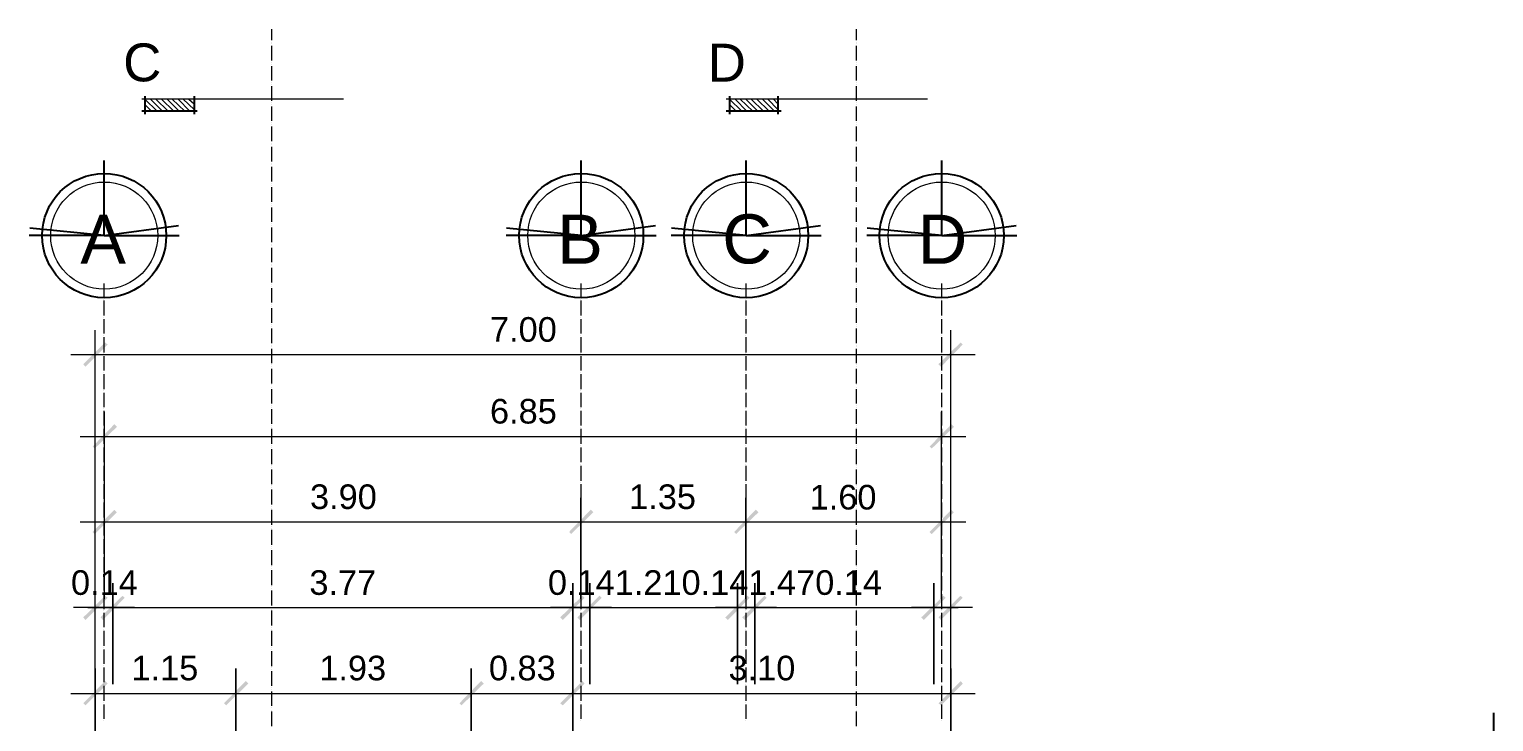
# Model space of a CAD drawing. Header units: millimetres. Extents: x 0 to 51.9, y -1.9 to 29.7.
# Drawn here: x 9.93 to 21.91, y 23.51 to 29.18 of the extents above; entities that cross this region are included whole.
import ezdxf

# ---------------------------------------------------------------- set-up
doc = ezdxf.new("R2010")
doc.units = ezdxf.units.MM
for name, color, linetype in [('PDF_0', 7, 'Continuous'), ('PDF_Acabados', 7, 'Continuous'), ('PDF_Arquitectura', 7, 'Continuous'), ('PDF_Ejes', 7, 'Continuous'), ('PDF_Text', 7, 'Continuous')]:
    doc.layers.add(name, color=color, linetype=linetype)
doc.styles.add('PDF ArialMT', font='arial.ttf')

msp = doc.modelspace()

# ---------------------------------------------------------------- hatches: boundary and pattern name
at = {"layer": 'PDF_0', "transparency": 33554559}
for points in [[(10.571, 26.599), (10.55, 26.616), (10.372, 26.438), (10.389, 26.417)], [(17.37, 26.438), (17.391, 26.417), (17.569, 26.599), (17.552, 26.616)], [(10.647, 25.926), (10.626, 25.947), (10.448, 25.765), (10.465, 25.748)], [(17.298, 25.765), (17.315, 25.748), (17.497, 25.926), (17.476, 25.947)], [(10.647, 25.227), (10.626, 25.248), (10.448, 25.066), (10.465, 25.049)], [(14.525, 25.248), (14.347, 25.066), (14.364, 25.049), (14.546, 25.227)], [(15.875, 25.248), (15.698, 25.066), (15.714, 25.049), (15.897, 25.227)], [(17.298, 25.066), (17.315, 25.049), (17.497, 25.227), (17.476, 25.248)], [(10.372, 24.368), (10.389, 24.346), (10.571, 24.528), (10.55, 24.545)], [(10.533, 24.346), (10.711, 24.528), (10.694, 24.545), (10.512, 24.368)], [(14.457, 24.545), (14.275, 24.368), (14.296, 24.346), (14.474, 24.528)], [(14.436, 24.346), (14.614, 24.528), (14.597, 24.545), (14.415, 24.368)], [(15.808, 24.545), (15.626, 24.368), (15.647, 24.346), (15.825, 24.528)], [(15.786, 24.346), (15.964, 24.528), (15.947, 24.545), (15.765, 24.368)], [(17.412, 24.545), (17.23, 24.368), (17.251, 24.346), (17.429, 24.528)], [(17.569, 24.528), (17.552, 24.545), (17.37, 24.368), (17.391, 24.346)], [(10.571, 23.826), (10.55, 23.847), (10.372, 23.665), (10.389, 23.648)], [(11.54, 23.648), (11.722, 23.826), (11.701, 23.847), (11.523, 23.665)], [(13.467, 23.648), (13.649, 23.826), (13.627, 23.847), (13.45, 23.665)], [(14.296, 23.648), (14.474, 23.826), (14.457, 23.847), (14.275, 23.665)], [(17.37, 23.665), (17.391, 23.648), (17.569, 23.826), (17.552, 23.847)]]:
    msp.add_hatch(color=256, dxfattribs=at).paths.add_polyline_path(points)

# ---------------------------------------------------------------- linework, layer by layer
for p, q in [((10.543, 27.49), (10.543, 28.103)), ((14.447, 27.49), (14.447, 28.103)), ((15.797, 27.49), (15.797, 28.103)), ((17.397, 27.49), (17.397, 28.103)), ((10.543, 27.49), (11.152, 27.571)), ((14.447, 27.49), (15.055, 27.571)), ((15.797, 27.49), (16.405, 27.571)), ((17.397, 27.49), (18.005, 27.571)), ((10.543, 27.49), (9.93, 27.49)), ((10.543, 27.49), (9.933, 27.551)), ((10.543, 27.49), (11.157, 27.49)), ((10.543, 27.49), (10.543, 27.49)), ((14.447, 27.49), (13.833, 27.49)), ((14.447, 27.49), (13.836, 27.551)), ((14.447, 27.49), (15.06, 27.49)), ((15.797, 27.49), (15.183, 27.49)), ((15.797, 27.49), (15.186, 27.551)), ((15.797, 27.49), (16.411, 27.49)), ((17.397, 27.49), (16.784, 27.49)), ((17.397, 27.49), (16.787, 27.551)), ((17.397, 27.49), (18.011, 27.49)), ((21.914, 22.973), (21.914, 23.586))]:
    msp.add_line(p, q)
for centre in [(10.543, 27.49), (14.447, 27.49), (15.797, 27.49), (17.397, 27.49)]:
    msp.add_circle(centre, 0.508)
at = {"layer": 'PDF_Acabados', "color": 8, "lineweight": 5, "true_color": 0x808080}
for points in [[(12.501, 28.605), (10.85, 28.605)], [(17.281, 28.605), (15.634, 28.605)]]:
    msp.add_lwpolyline(points, dxfattribs=at)
at = {"layer": 'PDF_Acabados', "lineweight": 25}
for points in [[(10.876, 28.631), (10.876, 28.483)], [(11.278, 28.631), (11.278, 28.483)], [(15.659, 28.631), (15.659, 28.483)], [(16.057, 28.631), (16.057, 28.483)], [(11.303, 28.508), (10.85, 28.508)], [(16.083, 28.508), (15.634, 28.508)]]:
    msp.add_lwpolyline(points, dxfattribs=at)
at = {"layer": 'PDF_Acabados', "lineweight": 9}
for points in [[(10.876, 28.605), (10.977, 28.508)], [(10.876, 28.563), (10.931, 28.508)], [(10.922, 28.605), (11.02, 28.508)], [(10.965, 28.605), (11.066, 28.508)], [(11.011, 28.605), (11.113, 28.508)], [(11.058, 28.605), (11.155, 28.508)], [(11.1, 28.605), (11.202, 28.508)], [(11.147, 28.605), (11.244, 28.508)], [(11.189, 28.605), (11.278, 28.521)], [(11.236, 28.605), (11.278, 28.567)], [(15.659, 28.605), (15.761, 28.508)], [(15.659, 28.563), (15.714, 28.508)], [(15.706, 28.605), (15.803, 28.508)], [(15.748, 28.605), (15.85, 28.508)], [(15.795, 28.605), (15.892, 28.508)], [(15.837, 28.605), (15.939, 28.508)], [(15.884, 28.605), (15.985, 28.508)], [(15.93, 28.605), (16.028, 28.508)], [(15.973, 28.605), (16.057, 28.521)], [(16.019, 28.605), (16.057, 28.567)], [(10.876, 28.516), (10.888, 28.508)], [(15.659, 28.516), (15.668, 28.508)]]:
    msp.add_lwpolyline(points, dxfattribs=at)
at = {"layer": 'PDF_Arquitectura', "lineweight": 5}
for points in [[(11.913, 29.177), (11.913, 29.088)], [(16.697, 29.177), (16.697, 29.088)], [(11.913, 29.071), (11.913, 29.071)], [(11.913, 29.058), (11.913, 29.058)], [(11.913, 29.041), (11.913, 28.923)], [(16.697, 29.071), (16.697, 29.071)], [(16.697, 29.058), (16.697, 29.058)], [(16.697, 29.041), (16.697, 28.923)], [(11.913, 28.906), (11.913, 28.906)], [(11.913, 28.893), (11.913, 28.893)], [(16.697, 28.906), (16.697, 28.906)], [(16.697, 28.893), (16.697, 28.893)], [(11.913, 28.876), (11.913, 28.758)], [(16.697, 28.876), (16.697, 28.758)], [(11.913, 28.741), (11.913, 28.741)], [(11.913, 28.728), (11.913, 28.728)], [(11.913, 28.711), (11.913, 28.593)], [(16.697, 28.741), (16.697, 28.741)], [(16.697, 28.728), (16.697, 28.728)], [(16.697, 28.711), (16.697, 28.593)], [(11.913, 28.576), (11.913, 28.576)], [(11.913, 28.563), (11.913, 28.563)], [(11.913, 28.546), (11.913, 28.427)], [(16.697, 28.576), (16.697, 28.576)], [(16.697, 28.563), (16.697, 28.563)], [(16.697, 28.546), (16.697, 28.427)], [(11.913, 28.411), (11.913, 28.411)], [(16.697, 28.411), (16.697, 28.411)], [(11.913, 28.398), (11.913, 28.398)], [(11.913, 28.381), (11.913, 28.262)], [(16.697, 28.398), (16.697, 28.398)], [(16.697, 28.381), (16.697, 28.262)], [(11.913, 28.245), (11.913, 28.245)], [(11.913, 28.233), (11.913, 28.233)], [(11.913, 28.216), (11.913, 28.097)], [(16.697, 28.245), (16.697, 28.245)], [(16.697, 28.233), (16.697, 28.233)], [(16.697, 28.216), (16.697, 28.097)], [(11.913, 28.08), (11.913, 28.08)], [(11.913, 28.068), (11.913, 28.068)], [(11.913, 28.051), (11.913, 27.932)], [(16.697, 28.08), (16.697, 28.08)], [(16.697, 28.068), (16.697, 28.068)], [(16.697, 28.051), (16.697, 27.932)], [(11.913, 27.915), (11.913, 27.915)], [(11.913, 27.903), (11.913, 27.903)], [(11.913, 27.886), (11.913, 27.767)], [(16.697, 27.915), (16.697, 27.915)], [(16.697, 27.903), (16.697, 27.903)], [(16.697, 27.886), (16.697, 27.767)], [(11.913, 27.75), (11.913, 27.75)], [(11.913, 27.737), (11.913, 27.737)], [(11.913, 27.72), (11.913, 27.602)], [(16.697, 27.75), (16.697, 27.75)], [(16.697, 27.737), (16.697, 27.737)], [(16.697, 27.72), (16.697, 27.602)], [(11.913, 27.585), (11.913, 27.585)], [(11.913, 27.572), (11.913, 27.572)], [(16.697, 27.585), (16.697, 27.585)], [(16.697, 27.572), (16.697, 27.572)], [(11.913, 27.555), (11.913, 27.437)], [(16.697, 27.555), (16.697, 27.437)], [(11.913, 27.42), (11.913, 27.42)], [(11.913, 27.407), (11.913, 27.407)], [(11.913, 27.39), (11.913, 27.272)], [(16.697, 27.42), (16.697, 27.42)], [(16.697, 27.407), (16.697, 27.407)], [(16.697, 27.39), (16.697, 27.272)], [(11.913, 27.255), (11.913, 27.255)], [(11.913, 27.242), (11.913, 27.242)], [(11.913, 27.225), (11.913, 27.107)], [(16.697, 27.255), (16.697, 27.255)], [(16.697, 27.242), (16.697, 27.242)], [(16.697, 27.225), (16.697, 27.107)], [(11.913, 27.09), (11.913, 27.09)], [(16.697, 27.09), (16.697, 27.09)], [(11.913, 27.077), (11.913, 27.077)], [(11.913, 27.06), (11.913, 26.942)], [(16.697, 27.077), (16.697, 27.077)], [(16.697, 27.06), (16.697, 26.942)], [(11.913, 26.925), (11.913, 26.925)], [(11.913, 26.912), (11.913, 26.912)], [(11.913, 26.895), (11.913, 26.776)], [(16.697, 26.925), (16.697, 26.925)], [(16.697, 26.912), (16.697, 26.912)], [(16.697, 26.895), (16.697, 26.776)], [(11.913, 26.759), (11.913, 26.759)], [(11.913, 26.747), (11.913, 26.747)], [(11.913, 26.73), (11.913, 26.611)], [(16.697, 26.759), (16.697, 26.759)], [(16.697, 26.747), (16.697, 26.747)], [(16.697, 26.73), (16.697, 26.611)], [(11.913, 26.594), (11.913, 26.594)], [(11.913, 26.582), (11.913, 26.582)], [(11.913, 26.565), (11.913, 26.446)], [(16.697, 26.594), (16.697, 26.594)], [(16.697, 26.582), (16.697, 26.582)], [(16.697, 26.565), (16.697, 26.446)], [(11.913, 26.434), (11.913, 26.434)], [(11.913, 26.417), (11.913, 26.417)], [(11.913, 26.4), (11.913, 26.281)], [(16.697, 26.434), (16.697, 26.434)], [(16.697, 26.417), (16.697, 26.417)], [(16.697, 26.4), (16.697, 26.281)], [(11.913, 26.268), (11.913, 26.268)], [(11.913, 26.251), (11.913, 26.251)], [(16.697, 26.268), (16.697, 26.268)], [(16.697, 26.251), (16.697, 26.251)], [(11.913, 26.235), (11.913, 26.116)], [(16.697, 26.235), (16.697, 26.116)], [(11.913, 26.103), (11.913, 26.103)], [(11.913, 26.086), (11.913, 26.086)], [(11.913, 26.069), (11.913, 25.951)], [(16.697, 26.103), (16.697, 26.103)], [(16.697, 26.086), (16.697, 26.086)], [(16.697, 26.069), (16.697, 25.951)], [(11.913, 25.938), (11.913, 25.938)], [(11.913, 25.921), (11.913, 25.921)], [(11.913, 25.909), (11.913, 25.786)], [(16.697, 25.938), (16.697, 25.938)], [(16.697, 25.921), (16.697, 25.921)], [(16.697, 25.909), (16.697, 25.786)], [(11.913, 25.773), (11.913, 25.773)], [(16.697, 25.773), (16.697, 25.773)], [(11.913, 25.756), (11.913, 25.756)], [(11.913, 25.743), (11.913, 25.621)], [(16.697, 25.756), (16.697, 25.756)], [(16.697, 25.743), (16.697, 25.621)], [(11.913, 25.608), (11.913, 25.608)], [(11.913, 25.591), (11.913, 25.591)], [(11.913, 25.578), (11.913, 25.456)], [(16.697, 25.608), (16.697, 25.608)], [(16.697, 25.591), (16.697, 25.591)], [(16.697, 25.578), (16.697, 25.456)], [(11.913, 25.443), (11.913, 25.443)], [(11.913, 25.426), (11.913, 25.426)], [(11.913, 25.413), (11.913, 25.29)], [(16.697, 25.443), (16.697, 25.443)], [(16.697, 25.426), (16.697, 25.426)], [(16.697, 25.413), (16.697, 25.29)], [(11.913, 25.278), (11.913, 25.278)], [(11.913, 25.261), (11.913, 25.261)], [(11.913, 25.248), (11.913, 25.125)], [(16.697, 25.278), (16.697, 25.278)], [(16.697, 25.261), (16.697, 25.261)], [(16.697, 25.248), (16.697, 25.125)], [(11.913, 25.113), (11.913, 25.113)], [(11.913, 25.096), (11.913, 25.096)], [(11.913, 25.083), (11.913, 24.96)], [(16.697, 25.113), (16.697, 25.113)], [(16.697, 25.096), (16.697, 25.096)], [(16.697, 25.083), (16.697, 24.96)], [(11.913, 24.948), (11.913, 24.948)], [(11.913, 24.931), (11.913, 24.931)], [(16.697, 24.948), (16.697, 24.948)], [(16.697, 24.931), (16.697, 24.931)], [(11.913, 24.918), (11.913, 24.795)], [(16.697, 24.918), (16.697, 24.795)], [(11.913, 24.782), (11.913, 24.782)], [(11.913, 24.766), (11.913, 24.766)], [(11.913, 24.753), (11.913, 24.63)], [(16.697, 24.782), (16.697, 24.782)], [(16.697, 24.766), (16.697, 24.766)], [(16.697, 24.753), (16.697, 24.63)], [(11.913, 24.617), (11.913, 24.617)], [(11.913, 24.6), (11.913, 24.6)], [(11.913, 24.588), (11.913, 24.465)], [(16.697, 24.617), (16.697, 24.617)], [(16.697, 24.6), (16.697, 24.6)], [(16.697, 24.588), (16.697, 24.465)], [(11.913, 24.452), (11.913, 24.452)], [(16.697, 24.452), (16.697, 24.452)], [(11.913, 24.435), (11.913, 24.435)], [(11.913, 24.423), (11.913, 24.3)], [(16.697, 24.435), (16.697, 24.435)], [(16.697, 24.423), (16.697, 24.3)], [(11.913, 24.287), (11.913, 24.287)], [(11.913, 24.27), (11.913, 24.27)], [(11.913, 24.258), (11.913, 24.135)], [(16.697, 24.287), (16.697, 24.287)], [(16.697, 24.27), (16.697, 24.27)], [(16.697, 24.258), (16.697, 24.135)], [(11.913, 24.122), (11.913, 24.122)], [(11.913, 24.105), (11.913, 24.105)], [(11.913, 24.092), (11.913, 23.97)], [(16.697, 24.122), (16.697, 24.122)], [(16.697, 24.105), (16.697, 24.105)], [(16.697, 24.092), (16.697, 23.97)], [(11.913, 23.957), (11.913, 23.957)], [(11.913, 23.94), (11.913, 23.94)], [(11.913, 23.927), (11.913, 23.809)], [(16.697, 23.957), (16.697, 23.957)], [(16.697, 23.94), (16.697, 23.94)], [(16.697, 23.927), (16.697, 23.809)], [(11.913, 23.792), (11.913, 23.792)], [(11.913, 23.775), (11.913, 23.775)], [(11.913, 23.762), (11.913, 23.644)], [(16.697, 23.792), (16.697, 23.792)], [(16.697, 23.775), (16.697, 23.775)], [(16.697, 23.762), (16.697, 23.644)], [(11.913, 23.627), (11.913, 23.627)], [(11.913, 23.61), (11.913, 23.61)], [(16.697, 23.627), (16.697, 23.627)], [(16.697, 23.61), (16.697, 23.61)], [(11.913, 23.597), (11.913, 23.479)], [(16.697, 23.597), (16.697, 23.479)]]:
    msp.add_lwpolyline(points, dxfattribs=at)
at = {"layer": 'PDF_Arquitectura', "color": 250, "lineweight": 18, "true_color": 0x404040}
for points in [[(10.469, 23.949), (10.469, 23.153), (10.469, 26.717)], [(17.471, 23.949), (17.471, 23.153), (17.471, 26.717)], [(10.27, 26.518), (17.67, 26.518)], [(10.545, 25.223), (10.545, 26.048)], [(17.395, 25.223), (17.395, 26.048)], [(17.594, 25.845), (10.346, 25.845)], [(10.545, 24.52), (10.545, 25.346)], [(17.395, 24.52), (17.395, 25.346)], [(14.648, 25.147), (10.346, 25.147)], [(15.998, 25.147), (14.245, 25.147)], [(17.594, 25.147), (15.596, 25.147)], [(10.469, 23.821), (10.469, 24.647)], [(17.471, 23.821), (17.471, 24.647)], [(10.791, 24.448), (10.613, 24.448), (10.469, 24.448), (10.291, 24.448)], [(10.41, 24.448), (14.576, 24.448)], [(14.694, 24.448), (14.516, 24.448), (14.377, 24.448), (14.195, 24.448)], [(14.317, 24.448), (15.926, 24.448)], [(16.045, 24.448), (15.867, 24.448), (15.727, 24.448), (15.545, 24.448)], [(15.668, 24.448), (17.531, 24.448)], [(17.649, 24.448), (17.471, 24.448), (17.332, 24.448), (17.15, 24.448)], [(10.27, 23.745), (11.82, 23.745)], [(11.422, 23.745), (13.746, 23.745)], [(13.348, 23.745), (14.576, 23.745)], [(14.178, 23.745), (17.67, 23.745)]]:
    msp.add_lwpolyline(points, dxfattribs=at)
for points in [[(14.444, 25.346), (14.444, 24.52)], [(15.795, 25.346), (15.795, 24.52)], [(10.613, 24.647), (10.613, 23.821)], [(14.377, 24.647), (14.377, 23.821)], [(14.516, 24.647), (14.516, 23.821)], [(15.727, 24.647), (15.727, 23.821)], [(15.867, 24.647), (15.867, 23.821)], [(17.332, 24.647), (17.332, 23.821)], [(11.621, 23.949), (11.621, 23.153)], [(13.547, 23.949), (13.547, 23.153)], [(14.377, 23.949), (14.377, 23.153)]]:
    msp.add_lwpolyline(points, close=True, dxfattribs=at)
at = {"layer": 'PDF_Ejes', "lineweight": 9}
for points in [[(10.541, 27.098), (10.541, 26.988)], [(14.444, 27.098), (14.444, 26.988)], [(15.795, 27.098), (15.795, 26.988)], [(17.395, 27.098), (17.395, 26.988)], [(10.541, 26.971), (10.541, 26.971)], [(14.444, 26.971), (14.444, 26.971)], [(15.795, 26.971), (15.795, 26.971)], [(17.395, 26.971), (17.395, 26.971)], [(10.541, 26.958), (10.541, 26.836)], [(14.444, 26.958), (14.444, 26.836)], [(15.795, 26.958), (15.795, 26.836)], [(17.395, 26.958), (17.395, 26.836)], [(10.541, 26.823), (10.541, 26.823)], [(10.541, 26.806), (10.541, 26.688)], [(14.444, 26.823), (14.444, 26.823)], [(14.444, 26.806), (14.444, 26.688)], [(15.795, 26.823), (15.795, 26.823)], [(15.795, 26.806), (15.795, 26.688)], [(17.395, 26.823), (17.395, 26.823)], [(17.395, 26.806), (17.395, 26.688)], [(10.541, 26.671), (10.541, 26.671)], [(10.541, 26.658), (10.541, 26.535)], [(14.444, 26.671), (14.444, 26.671)], [(14.444, 26.658), (14.444, 26.535)], [(15.795, 26.671), (15.795, 26.671)], [(15.795, 26.658), (15.795, 26.535)], [(17.395, 26.671), (17.395, 26.671)], [(17.395, 26.658), (17.395, 26.535)], [(10.541, 26.522), (10.541, 26.522)], [(10.541, 26.505), (10.541, 26.387)], [(14.444, 26.522), (14.444, 26.522)], [(14.444, 26.505), (14.444, 26.387)], [(15.795, 26.522), (15.795, 26.522)], [(15.795, 26.505), (15.795, 26.387)], [(17.395, 26.522), (17.395, 26.522)], [(17.395, 26.505), (17.395, 26.387)], [(10.541, 26.37), (10.541, 26.37)], [(14.444, 26.37), (14.444, 26.37)], [(15.795, 26.37), (15.795, 26.37)], [(17.395, 26.37), (17.395, 26.37)], [(10.541, 26.357), (10.541, 26.235)], [(14.444, 26.357), (14.444, 26.235)], [(15.795, 26.357), (15.795, 26.235)], [(17.395, 26.357), (17.395, 26.235)], [(10.541, 26.222), (10.541, 26.222)], [(10.541, 26.205), (10.541, 26.086)], [(14.444, 26.222), (14.444, 26.222)], [(14.444, 26.205), (14.444, 26.086)], [(15.795, 26.222), (15.795, 26.222)], [(15.795, 26.205), (15.795, 26.086)], [(17.395, 26.222), (17.395, 26.222)], [(17.395, 26.205), (17.395, 26.086)], [(10.541, 26.074), (10.541, 26.074)], [(10.541, 26.057), (10.541, 25.938)], [(14.444, 26.074), (14.444, 26.074)], [(14.444, 26.057), (14.444, 25.938)], [(15.795, 26.074), (15.795, 26.074)], [(15.795, 26.057), (15.795, 25.938)], [(17.395, 26.074), (17.395, 26.074)], [(17.395, 26.057), (17.395, 25.938)], [(10.541, 25.921), (10.541, 25.921)], [(10.541, 25.909), (10.541, 25.786)], [(14.444, 25.921), (14.444, 25.921)], [(14.444, 25.909), (14.444, 25.786)], [(15.795, 25.921), (15.795, 25.921)], [(15.795, 25.909), (15.795, 25.786)], [(17.395, 25.921), (17.395, 25.921)], [(17.395, 25.909), (17.395, 25.786)], [(10.541, 25.773), (10.541, 25.773)], [(14.444, 25.773), (14.444, 25.773)], [(15.795, 25.773), (15.795, 25.773)], [(17.395, 25.773), (17.395, 25.773)], [(10.541, 25.756), (10.541, 25.638)], [(14.444, 25.756), (14.444, 25.638)], [(15.795, 25.756), (15.795, 25.638)], [(17.395, 25.756), (17.395, 25.638)], [(10.541, 25.621), (10.541, 25.621)], [(10.541, 25.608), (10.541, 25.485)], [(14.444, 25.621), (14.444, 25.621)], [(14.444, 25.608), (14.444, 25.485)], [(15.795, 25.621), (15.795, 25.621)], [(15.795, 25.608), (15.795, 25.485)], [(17.395, 25.621), (17.395, 25.621)], [(17.395, 25.608), (17.395, 25.485)], [(10.541, 25.473), (10.541, 25.473)], [(10.541, 25.456), (10.541, 25.337)], [(14.444, 25.473), (14.444, 25.473)], [(14.444, 25.456), (14.444, 25.337)], [(15.795, 25.473), (15.795, 25.473)], [(15.795, 25.456), (15.795, 25.337)], [(17.395, 25.473), (17.395, 25.473)], [(17.395, 25.456), (17.395, 25.337)], [(10.541, 25.32), (10.541, 25.32)], [(10.541, 25.307), (10.541, 25.185)], [(14.444, 25.32), (14.444, 25.32)], [(14.444, 25.307), (14.444, 25.185)], [(15.795, 25.32), (15.795, 25.32)], [(15.795, 25.307), (15.795, 25.185)], [(17.395, 25.32), (17.395, 25.32)], [(17.395, 25.307), (17.395, 25.185)], [(10.541, 25.172), (10.541, 25.172)], [(14.444, 25.172), (14.444, 25.172)], [(15.795, 25.172), (15.795, 25.172)], [(17.395, 25.172), (17.395, 25.172)], [(10.541, 25.155), (10.541, 25.036)], [(14.444, 25.155), (14.444, 25.036)], [(15.795, 25.155), (15.795, 25.036)], [(17.395, 25.155), (17.395, 25.036)], [(10.541, 25.024), (10.541, 25.024)], [(10.541, 25.007), (10.541, 24.888)], [(14.444, 25.024), (14.444, 25.024)], [(14.444, 25.007), (14.444, 24.888)], [(15.795, 25.024), (15.795, 25.024)], [(15.795, 25.007), (15.795, 24.888)], [(17.395, 25.024), (17.395, 25.024)], [(17.395, 25.007), (17.395, 24.888)], [(10.541, 24.871), (10.541, 24.871)], [(10.541, 24.859), (10.541, 24.736)], [(14.444, 24.871), (14.444, 24.871)], [(14.444, 24.859), (14.444, 24.736)], [(15.795, 24.871), (15.795, 24.871)], [(15.795, 24.859), (15.795, 24.736)], [(17.395, 24.871), (17.395, 24.871)], [(17.395, 24.859), (17.395, 24.736)], [(10.541, 24.723), (10.541, 24.723)], [(10.541, 24.706), (10.541, 24.588)], [(14.444, 24.723), (14.444, 24.723)], [(14.444, 24.706), (14.444, 24.588)], [(15.795, 24.723), (15.795, 24.723)], [(15.795, 24.706), (15.795, 24.588)], [(17.395, 24.723), (17.395, 24.723)], [(17.395, 24.706), (17.395, 24.588)], [(10.541, 24.571), (10.541, 24.571)], [(14.444, 24.571), (14.444, 24.571)], [(15.795, 24.571), (15.795, 24.571)], [(17.395, 24.571), (17.395, 24.571)], [(10.541, 24.558), (10.541, 24.435)], [(14.444, 24.558), (14.444, 24.435)], [(15.795, 24.558), (15.795, 24.435)], [(17.395, 24.558), (17.395, 24.435)], [(10.541, 24.423), (10.541, 24.423)], [(10.541, 24.406), (10.541, 24.287)], [(14.444, 24.423), (14.444, 24.423)], [(14.444, 24.406), (14.444, 24.287)], [(15.795, 24.423), (15.795, 24.423)], [(15.795, 24.406), (15.795, 24.287)], [(17.395, 24.423), (17.395, 24.423)], [(17.395, 24.406), (17.395, 24.287)], [(10.541, 24.27), (10.541, 24.27)], [(10.541, 24.258), (10.541, 24.135)], [(14.444, 24.27), (14.444, 24.27)], [(14.444, 24.258), (14.444, 24.135)], [(15.795, 24.27), (15.795, 24.27)], [(15.795, 24.258), (15.795, 24.135)], [(17.395, 24.27), (17.395, 24.27)], [(17.395, 24.258), (17.395, 24.135)], [(10.541, 24.122), (10.541, 24.122)], [(10.541, 24.105), (10.541, 23.987)], [(14.444, 24.122), (14.444, 24.122)], [(14.444, 24.105), (14.444, 23.987)], [(15.795, 24.122), (15.795, 24.122)], [(15.795, 24.105), (15.795, 23.987)], [(17.395, 24.122), (17.395, 24.122)], [(17.395, 24.105), (17.395, 23.987)], [(10.541, 23.974), (10.541, 23.974)], [(14.444, 23.974), (14.444, 23.974)], [(15.795, 23.974), (15.795, 23.974)], [(17.395, 23.974), (17.395, 23.974)], [(10.541, 23.957), (10.541, 23.838)], [(14.444, 23.957), (14.444, 23.838)], [(15.795, 23.957), (15.795, 23.838)], [(17.395, 23.957), (17.395, 23.838)], [(10.541, 23.821), (10.541, 23.821)], [(10.541, 23.809), (10.541, 23.686)], [(14.444, 23.821), (14.444, 23.821)], [(14.444, 23.809), (14.444, 23.686)], [(15.795, 23.821), (15.795, 23.821)], [(15.795, 23.809), (15.795, 23.686)], [(17.395, 23.821), (17.395, 23.821)], [(17.395, 23.809), (17.395, 23.686)], [(10.541, 23.673), (10.541, 23.673)], [(10.541, 23.656), (10.541, 23.538)], [(14.444, 23.673), (14.444, 23.673)], [(14.444, 23.656), (14.444, 23.538)], [(15.795, 23.673), (15.795, 23.673)], [(15.795, 23.656), (15.795, 23.538)], [(17.395, 23.673), (17.395, 23.673)], [(17.395, 23.656), (17.395, 23.538)], [(10.541, 23.521), (10.541, 23.521)], [(14.444, 23.521), (14.444, 23.521)], [(15.795, 23.521), (15.795, 23.521)], [(17.395, 23.521), (17.395, 23.521)]]:
    msp.add_lwpolyline(points, dxfattribs=at)
at = {"layer": 'PDF_Ejes', "color": 254, "lineweight": 0, "true_color": 0xdcdcdc}
for centre in [(10.543, 27.49), (14.447, 27.49), (14.447, 27.49), (15.797, 27.49), (15.797, 27.49), (17.397, 27.49), (17.397, 27.49)]:
    msp.add_circle(centre, 0.438, dxfattribs=at)

# ---------------------------------------------------------------- texts
at = {"layer": 'PDF_Text', "color": 8, "true_color": 0x808080, "char_height": 0.31, "attachment_point": 4, "style": 'PDF ArialMT'}
for s, insert in [('C', (10.698, 28.904)), ('D', (15.482, 28.904))]:
    msp.add_mtext(s, dxfattribs=dict(at, insert=insert))
at = {"layer": 'PDF_Text', "attachment_point": 4, "style": 'PDF ArialMT'}
for s, insert, char_height in [('A', (10.347, 27.46), 0.402), ('B', (14.25, 27.46), 0.402), ('C', (15.601, 27.46), 0.402), ('D', (17.201, 27.46), 0.402), ('7.00', (13.7, 26.721), 0.2012), ('6.85', (13.7, 26.052), 0.2012), ('3.90', (12.227, 25.353), 0.2012), ('1.35', (14.839, 25.353), 0.2012), ('1.60', (16.316, 25.349), 0.2012), ('0.14', (10.271, 24.651), 0.2012), ('3.77', (12.222, 24.651), 0.2012), ('0.141.210.141.470.14', (14.174, 24.651), 0.20116), ('1.15', (10.766, 23.952), 0.2012), ('1.93', (12.303, 23.952), 0.2012), ('0.83', (13.691, 23.952), 0.2012), ('3.10', (15.652, 23.952), 0.2012)]:
    msp.add_mtext(s, dxfattribs=dict(at, insert=insert, char_height=char_height))

doc.saveas('drawing.dxf')
